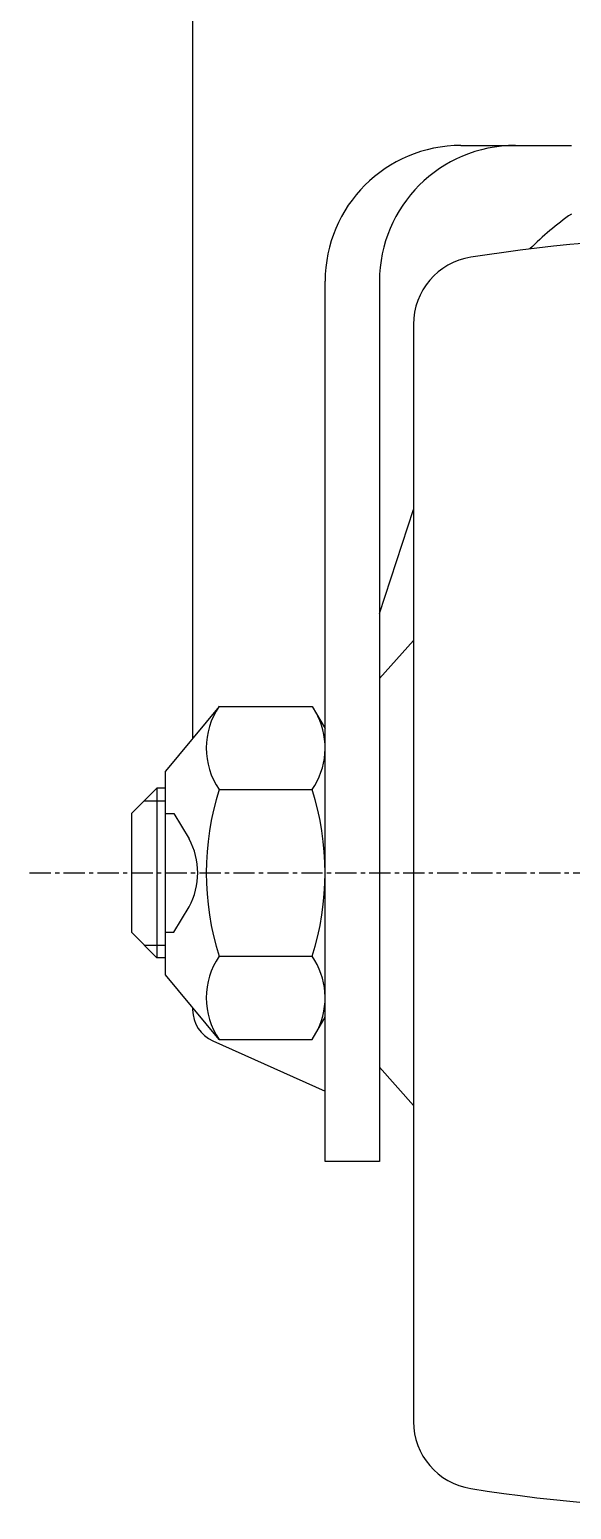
# Model space of a CAD drawing. Extents: x -2392 to -2126, y -907 to -440.
# Drawn here: x -2392.5 to -2360.6, y -721.1 to -633.9 of the extents above; entities that cross this region are included whole.
import ezdxf

# ---------------------------------------------------------------- set-up
doc = ezdxf.new("R2010")
doc.units = 0
doc.linetypes.add('CENTER', pattern=[2, 1.25, -0.25, 0.25, -0.25])
doc.layers.get('0').update_dxf_attribs({"linetype": 'CONTINUOUS'})
doc.layers.add('CENTER', color=1, linetype='CENTER')

msp = doc.modelspace()

# ---------------------------------------------------------------- linework, layer by layer
at = {"color": 7, "linetype": 'CONTINUOUS'}
for p, q in [((-2382.883, -632.731), (-2382.883, -675.659)), ((-2367.083, -640.731), (-2360.583, -640.731)), ((-2375.083, -700.591), (-2375.083, -648.731)), ((-2371.883, -648.731), (-2371.883, -700.591)), ((-2369.883, -651.27), (-2369.883, -715.912)), ((-2371.883, -668.31), (-2369.883, -662.171)), ((-2369.883, -669.891), (-2371.883, -672.141)), ((-2381.324, -673.776), (-2384.483, -677.591)), ((-2381.324, -673.776), (-2375.842, -673.776)), ((-2375.842, -673.776), (-2375.083, -675.091)), ((-2384.483, -689.591), (-2384.483, -677.591)), ((-2384.983, -678.591), (-2386.483, -680.091)), ((-2384.483, -678.591), (-2384.983, -678.591)), ((-2384.983, -678.591), (-2384.983, -688.591)), ((-2381.324, -678.683), (-2375.842, -678.683)), ((-2386.483, -680.091), (-2386.483, -687.091)), ((-2384.483, -680.091), (-2383.983, -680.091)), ((-2383.983, -680.091), (-2383.083, -681.591)), ((-2383.983, -687.091), (-2383.083, -685.591)), ((-2384.983, -688.591), (-2386.483, -687.091)), ((-2384.483, -687.091), (-2383.983, -687.091)), ((-2384.483, -688.591), (-2384.983, -688.591)), ((-2381.324, -688.498), (-2375.842, -688.498)), ((-2381.324, -693.406), (-2384.483, -689.591)), ((-2382.883, -691.523), (-2382.883, -691.66)), ((-2375.842, -693.406), (-2375.083, -692.091)), ((-2381.699, -693.486), (-2375.083, -696.442)), ((-2381.324, -693.406), (-2375.842, -693.406)), ((-2369.883, -697.291), (-2371.883, -695.041)), ((-2371.883, -700.591), (-2375.083, -700.591))]:
    msp.add_line(p, q, dxfattribs=at)
at = {"color": 3, "linetype": 'CONTINUOUS'}
for p, q in [((-2385.733, -679.341), (-2384.483, -679.341)), ((-2385.733, -687.841), (-2384.483, -687.841))]:
    msp.add_line(p, q, dxfattribs=at)
at = {"color": 7, "linetype": 'CONTINUOUS'}
for centre, radius, start, end in [((-2367.083, -648.731), 8, 90, 180), ((-2363.883, -648.731), 8, 90, 180), ((-2350.883, -658.731), 17, 124.79126, 135.57131), ((-2350.883, -746.091), 100, 81.0107, 98.9893), ((-2365.883, -651.27), 4, 98.9893, 180), ((-2377.738, -676.229), 4.345, 145.61575, 214.38425), ((-2379.428, -676.229), 4.345, 325.61575, 25.61575), ((-2365.842, -683.591), 16.241, 162.41205, 197.58795), ((-2391.324, -683.591), 16.241, 342.41205, 17.58795), ((-2386.833, -683.591), 4.25, 331.92751, 28.07249), ((-2377.738, -690.952), 4.345, 145.61575, 214.38425), ((-2379.428, -690.952), 4.345, 334.38425, 34.38425), ((-2380.883, -691.66), 2, 180, 245.93038), ((-2365.883, -715.912), 4, 180, 261.0107), ((-2350.883, -621.091), 100, 261.0107, 278.9893)]:
    msp.add_arc(centre, radius, start, end, dxfattribs=at)
at = {"layer": 'CENTER', "color": 1, "linetype": 'CENTER'}
msp.add_line((-2392.483, -683.591), (-2311.183, -683.591), dxfattribs=at)

doc.saveas('drawing.dxf')
